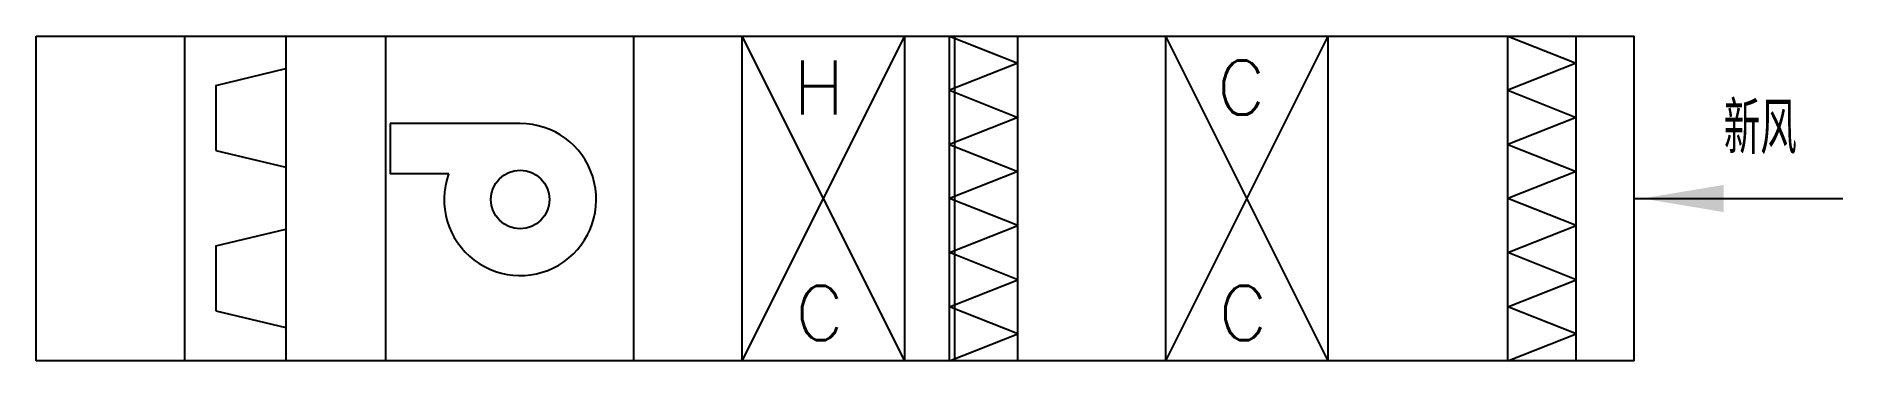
# Model space of a CAD drawing. Extents: x 209133 to 222626, y -104242 to -101816.
import ezdxf

# ---------------------------------------------------------------- set-up
doc = ezdxf.new("R2010")
doc.units = 0
doc.header["$LTSCALE"] = 1000
doc.header["$MEASUREMENT"] = 0
for name, color, linetype in [('ACS_COM', 7, 'CONTINUOUS'), ('FLOW-LINES', 1, 'CONTINUOUS'), ('SYMBOLS', 7, 'CONTINUOUS'), ('UNITS', 7, 'CONTINUOUS')]:
    doc.layers.add(name, color=color, linetype=linetype)
doc.styles.add('ROMANS', font='romans.shx', dxfattribs={"width": 0.7})
doc.styles.get("Standard").update_dxf_attribs({"font": 'txt', "width": 0.7, "bigfont": 'hztxt.shx'})

msp = doc.modelspace()

# ---------------------------------------------------------------- linework, layer by layer
at = {"layer": 'FLOW-LINES'}
msp.add_line((221067, -103029), (222626, -103029), dxfattribs=at)
msp.add_solid([(221736, -103131), (221736, -102928), (221128, -103029)], dxfattribs=at)
at = {"layer": 'SYMBOLS', "color": 5}
for p, q in [((209133, -104242), (209133, -101816)), ((209133, -101816), (221067, -101816)), ((216082, -101816), (216716, -101816)), ((220252, -101816), (220886, -101816)), ((221067, -104242), (221067, -101816)), ((221067, -104242), (209133, -104242))]:
    msp.add_line(p, q, dxfattribs=at)
at = {"layer": 'SYMBOLS'}
for p, q in [((210243, -104242), (210243, -101816)), ((211001, -104242), (211001, -101816)), ((211744, -104242), (211744, -101816)), ((213597, -104242), (213597, -101816)), ((214407, -104242), (214407, -101816)), ((215620, -104242), (215620, -101816)), ((215954, -104242), (215954, -101816)), ((215954, -101816), (216465, -102018)), ((215994, -104242), (215994, -101816)), ((216465, -104242), (216465, -101816)), ((217569, -104242), (217569, -101816)), ((218782, -104242), (218782, -101816)), ((220124, -104242), (220124, -101816)), ((220124, -101816), (220635, -102018)), ((220635, -104242), (220635, -101816)), ((210475, -102185), (210998, -102059)), ((216465, -102018), (215954, -102221)), ((220635, -102018), (220124, -102221)), ((210475, -102185), (210475, -102670)), ((215954, -102221), (216465, -102423)), ((220124, -102221), (220635, -102423)), ((211778, -102469), (211778, -102846)), ((212748, -102469), (211778, -102469)), ((216465, -102423), (215954, -102625)), ((220635, -102423), (220124, -102625)), ((210475, -102670), (210998, -102796)), ((215954, -102625), (216465, -102827)), ((220124, -102625), (220635, -102827)), ((212214, -102846), (211778, -102846)), ((216465, -102827), (215954, -103029)), ((220635, -102827), (220124, -103029)), ((216465, -103232), (215954, -103029)), ((220635, -103232), (220124, -103029)), ((210475, -103384), (210998, -103258)), ((215954, -103434), (216465, -103232)), ((220124, -103434), (220635, -103232)), ((210475, -103384), (210475, -103869)), ((216465, -103636), (215954, -103434)), ((220635, -103636), (220124, -103434)), ((215954, -103838), (216465, -103636)), ((220124, -103838), (220635, -103636)), ((210475, -103869), (210998, -103994)), ((216465, -104040), (215954, -103838)), ((220635, -104040), (220124, -103838)), ((215954, -104242), (216465, -104040)), ((220124, -104242), (220635, -104040)), ((216465, -104242), (215954, -104242)), ((220635, -104242), (220124, -104242))]:
    msp.add_line(p, q, dxfattribs=at)
msp.add_circle((212748, -103037), 219, dxfattribs=at)
msp.add_arc((212748, -103037), 568, 160.3196, 90, dxfattribs=at)
at = {"layer": 'UNITS'}
for p, q in [((214407, -104242), (215620, -101816)), ((215620, -104242), (214407, -101816)), ((217569, -104242), (218782, -101816)), ((218782, -104242), (217569, -101816))]:
    msp.add_line(p, q, dxfattribs=at)

# ---------------------------------------------------------------- texts
at = {"layer": 'ACS_COM', "width": 0.7}
msp.add_text('新风', height=390, dxfattribs=at).set_placement((221736, -102699))
at = {"layer": 'UNITS', "style": 'ROMANS'}
for s, height, p in [('H', 404, (214788, -102403)), ('C', 404, (217950, -102403)), ('C  ', 404.4, (214802, -104087)), ('C  ', 404.4, (217964, -104087))]:
    msp.add_text(s, height=height, dxfattribs=at).set_placement(p)

doc.saveas('drawing.dxf')
